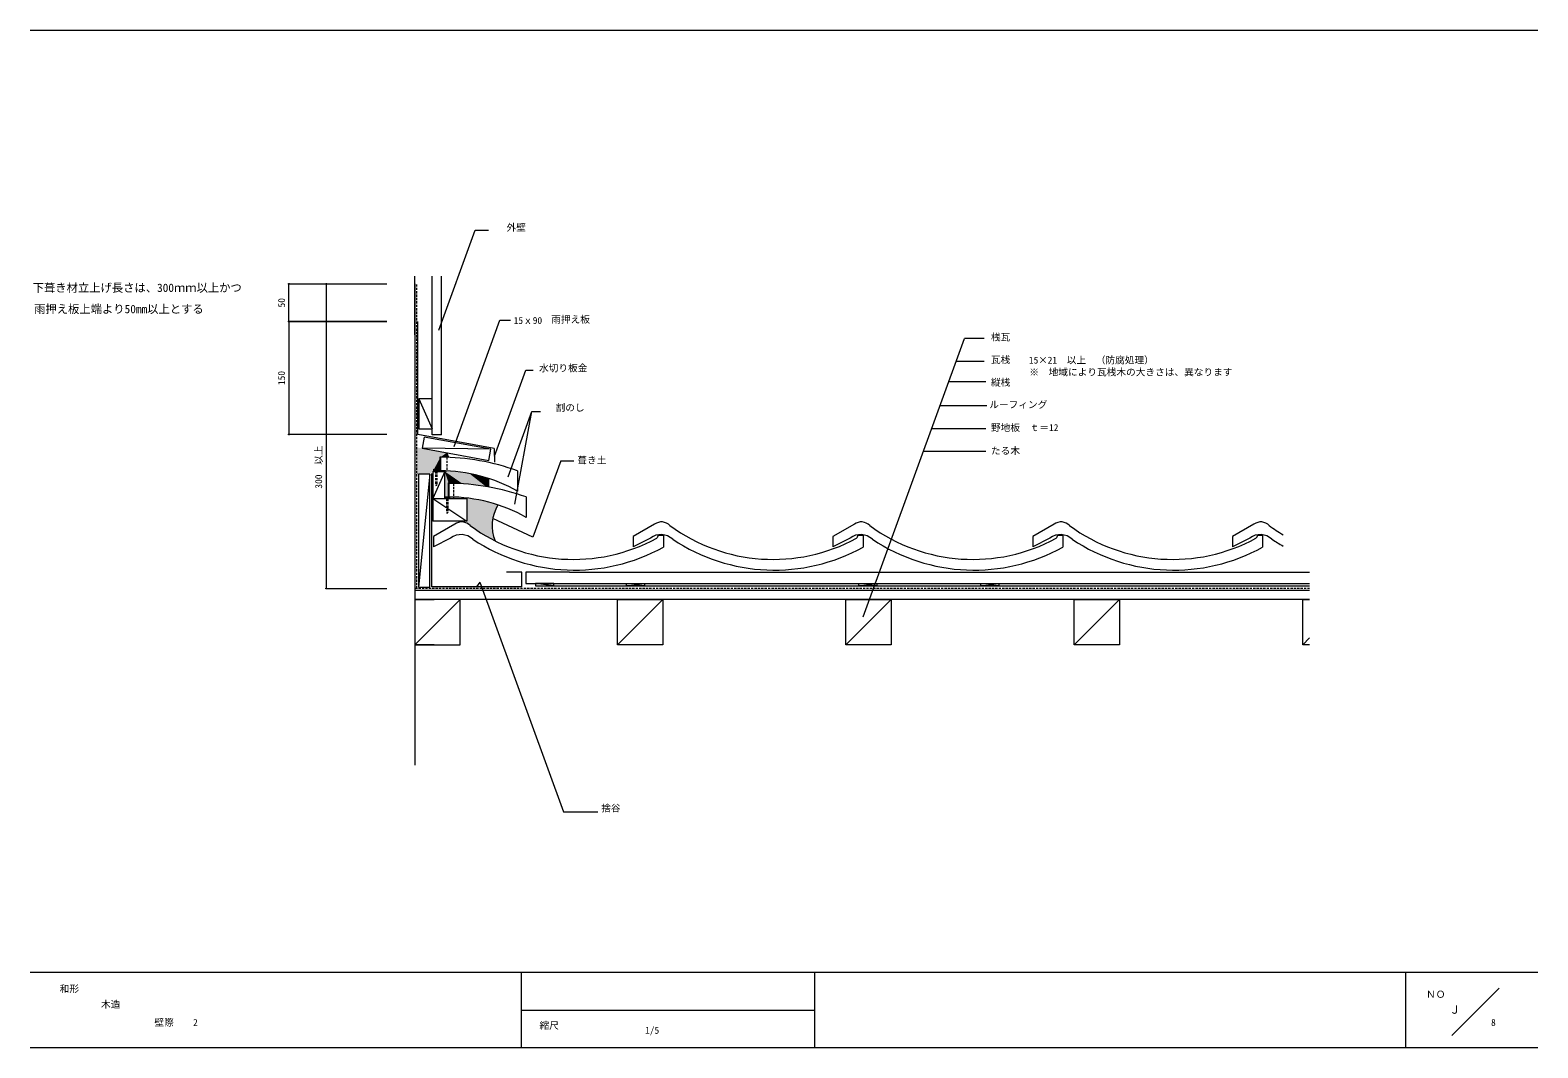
# Model space of a CAD drawing. Units: millimetres, scale not verified, with parts at other scales. Extents: x -203 to 197, y -138 to 132.
import ezdxf
from ezdxf.enums import TextEntityAlignment as Align

# ---------------------------------------------------------------- set-up
doc = ezdxf.new("R2010")
doc.units = ezdxf.units.MM
doc.header["$LTSCALE"] = 0.5
doc.header["$PDMODE"] = 32
doc.header["$PDSIZE"] = 0.25
doc.linetypes.add('DASHED1', pattern=[1.8, 1.2, -0.6])
for name, color, linetype, lineweight in [('0-0', 5, 'Continuous', 18), ('1-0', 3, 'Continuous', 18), ('1-1', 7, 'Continuous', 18), ('1-2', 7, 'Continuous', 18), ('1-3', 7, 'Continuous', 18), ('1-4', 7, 'Continuous', 18)]:
    doc.layers.add(name, color=color, linetype=linetype, lineweight=lineweight)
doc.styles.add('ＭＳ ゴシック', font='')
doc.styles.get('ＭＳ ゴシック').set_extended_font_data('MS Gothic')

msp = doc.modelspace()

# ---------------------------------------------------------------- linework, layer by layer
at = {"layer": '0-0'}
for p, q in [((-203.2432, 131.6351), (196.7568, 131.6351)), ((196.7568, -118.3649), (-203.2433, -118.3649)), ((-72.973, -118.3649), (-72.973, -138.3649)), ((4.8649, -118.3649), (4.8649, -138.3649)), ((161.7568, -138.3649), (161.7568, -118.3649)), ((186.4865, -122.5541), (173.9189, -135.1216)), ((-72.973, -128.3649), (4.8649, -128.3649)), ((196.7568, -138.3649), (-203.2432, -138.3649))]:
    msp.add_line(p, q, dxfattribs=at)
at = {"layer": '1-0'}
for p, q in [((-73.9052, 14.7194), (-73.9052, 9.3194)), ((-71.685, 7.7812), (-71.685, 2.3812)), ((-90.5803, 0.552), (-96.252, -2.6729)), ((-37.5803, 0.5521), (-43.252, -2.6729)), ((68.4197, 0.552), (62.7481, -2.6729)), ((-96.252, -2.6729), (-96.252, -5.4729)), ((-91.6795, -3.1042), (-96.252, -5.4729)), ((-43.252, -2.6729), (-43.252, -5.4729)), ((-38.6795, -3.1042), (-43.252, -5.4729)), ((-36.6414, -2.3301), (-35.2519, -2.3301)), ((-35.2519, -2.3301), (-35.2519, -5.5114)), ((-35.2519, -2.3301), (-35.2519, -5.5114)), ((14.3206, -3.1042), (9.7481, -5.4729)), ((16.3586, -2.3301), (17.7481, -2.3301)), ((17.7481, -2.3301), (17.7481, -5.5114)), ((17.7481, -2.3301), (17.7481, -5.5114)), ((17.7482, -2.3301), (17.7482, -5.5114)), ((62.7481, -2.6729), (62.7481, -5.4729)), ((67.3206, -3.1042), (62.7481, -5.4729)), ((69.3586, -2.3301), (70.7481, -2.3301)), ((70.7481, -2.3301), (70.7481, -5.5114)), ((70.7481, -2.3301), (70.7481, -5.5114)), ((120.3206, -3.1042), (115.7481, -5.4729)), ((122.3587, -2.3301), (123.7482, -2.3301)), ((123.7482, -2.3301), (123.7482, -5.5114)), ((123.7482, -2.3301), (123.7482, -5.5114))]:
    msp.add_line(p, q, dxfattribs=at)
for points in [[(15.4198, 0.552), (9.7481, -2.6729), (9.7481, -5.4729)], [(121.4197, 0.552), (115.7481, -2.6729), (115.7481, -5.4729)], [(16.3587, -2.3301), (17.7482, -2.3301), (17.7482, -5.5114)]]:
    msp.add_lwpolyline(points, dxfattribs=at)
for centre, radius, start, end in [((-94.4052, -41.8486), 60.168, 70.07971, 90), ((-94.4052, -26.8926), 41.612, 60.48535, 90), ((-92.185, -48.7868), 60.168, 70.07971, 90), ((-92.185, -33.8308), 41.612, 60.48535, 90), ((-88.7404, -1.8964), 3.0627, 42.69055, 126.92075), ((-59.1192, 37.492), 46.2741, 233.73811, 298.51938), ((-35.7404, -1.8964), 3.0627, 42.69055, 126.92075), ((-6.1192, 37.492), 46.2741, 233.73811, 298.51938), ((17.2596, -1.8964), 3.0627, 42.69055, 126.92075), ((46.8808, 37.492), 46.2741, 233.73811, 298.51938), ((70.2596, -1.8964), 3.0627, 42.69055, 126.92075), ((99.8808, 37.492), 46.2741, 233.73811, 298.51938), ((123.2596, -1.8964), 3.0627, 42.69055, 126.92075), ((152.8808, 37.492), 46.2741, 233.73811, 239.19131), ((-88.9272, -6.8228), 4.6263, 47.12305, 126.50717), ((-58.8123, 36.9313), 48.5435, 236.25316, 299.03502), ((-35.9271, -6.8228), 4.6263, 47.12305, 126.50717), ((-37.6812, -2.3595), 1.0402, 309.08185, 1.61447), ((-5.8123, 36.9313), 48.5435, 236.25316, 299.03502), ((17.0729, -6.8228), 4.6263, 47.12305, 126.50717), ((15.3188, -2.3595), 1.0402, 309.08185, 1.61447), ((15.3188, -2.3595), 1.0402, 309.08185, 1.61447), ((47.1877, 36.9313), 48.5435, 236.25316, 299.03502), ((70.0729, -6.8228), 4.6263, 47.12305, 126.50717), ((68.3188, -2.3595), 1.0402, 309.08185, 1.61447), ((100.1877, 36.9313), 48.5435, 236.25316, 299.03502), ((123.0729, -6.8228), 4.6263, 47.12305, 126.50717), ((121.3188, -2.3595), 1.0402, 309.08185, 1.61447), ((153.1877, 36.9313), 48.5435, 236.25316, 240.35988)]:
    msp.add_arc(centre, radius, start, end, dxfattribs=at)
at = {"layer": '1-1'}
for p, q in [((-101.1441, 50.7904), (-101.1441, 66.3649)), ((-101.1441, 64.3082), (-101.1441, -32.5541)), ((-96.5441, 24.2794), (-96.5441, 66.3649)), ((-94.1441, 24.2794), (-94.1441, 66.3649)), ((-100.1441, 33.8411), (-96.5441, 25.8411)), ((-94.1441, 24.2794), (-96.5441, 24.2794)), ((-80.9994, 20.437), (-99.2454, 20.7292)), ((-92.7235, 18.4567), (-92.7235, 18.3104)), ((-97.183, 13.8484), (-100.183, -16.1516)), ((-96.4085, 14.5688), (-93.2463, 14.5688)), ((-96.4085, 14.5688), (-96.4085, 1.3493)), ((-92.7235, 14.6614), (-95.8812, 14.6614)), ((-95.7439, 14.8274), (-95.7439, 14.6077)), ((-95.3439, 14.8274), (-95.3439, 14.6077)), ((-93.2463, 7.4054), (-93.2463, 14.5688)), ((-92.3089, 11.5697), (-92.3089, 7.8002)), ((-92.3089, 11.5697), (-90.8993, 11.5697)), ((-90.8993, 11.3636), (-90.8993, 11.5697)), ((-96.4085, 7.4054), (-87.4085, 7.4054)), ((-92.0176, 7.7205), (-93.2176, 7.7205)), ((-93.2176, 7.5002), (-93.2176, 7.7205)), ((-92.0176, 7.5002), (-93.2176, 7.5002)), ((-92.8586, 7.8002), (-92.4153, 7.8002)), ((-92.8586, 7.4513), (-92.8586, 7.8002)), ((-92.8586, 7.4513), (-90.8993, 7.4513)), ((-92.8176, 7.5002), (-92.8176, 7.2804)), ((-92.4176, 7.5002), (-92.4176, 7.2804)), ((-92.4153, 7.8002), (-92.3089, 7.8002)), ((-92.0176, 7.7205), (-92.0176, 7.5002)), ((-90.8993, 7.758), (-90.8993, 7.4513)), ((-87.4085, 7.4054), (-87.4085, 1.3493)), ((-87.4085, 1.3493), (-96.4085, 1.3493)), ((-69.8644, -2.8876), (-80.5015, 2.093)), ((-71.7069, -12.1735), (-71.7069, -15.1735)), ((-60.1731, -12.1735), (-71.7069, -12.1735)), ((-71.7069, -15.1735), (136.2162, -15.1735)), ((-64.35, -15.7736), (-69.1499, -15.1736)), ((-69.1499, -15.7736), (136.2162, -15.7736)), ((-60.1731, -12.1735), (136.2162, -12.1735)), ((-45.0314, -15.7736), (-40.2314, -15.1736)), ((16.6086, -15.7736), (21.4086, -15.1736)), ((48.9897, -15.7736), (53.7897, -15.1736)), ((136.2162, -17.0007), (-101.1441, -17.0007)), ((-89.1441, -19.4007), (-101.1441, -31.4007)), ((-101.1441, -19.4007), (-96.0161, -19.4007)), ((136.2162, -19.4007), (-101.1441, -19.4007)), ((-100.183, -16.1516), (-97.183, -16.1516)), ((-35.4161, -19.4007), (-47.4161, -31.4007)), ((25.1839, -19.4007), (13.1839, -31.4007)), ((85.7838, -19.4007), (73.7839, -31.4007)), ((85.7838, -19.4007), (85.7838, -31.4007)), ((134.3839, -31.4007), (134.3839, -19.4007)), ((134.3839, -19.4007), (136.2162, -19.4007)), ((-96.0161, -31.4007), (-101.1441, -31.4007)), ((85.7838, -31.4007), (73.7839, -31.4007)), ((136.2162, -29.5684), (134.3839, -31.4007)), ((136.2162, -31.4007), (134.3839, -31.4007)), ((-101.1441, -32.5541), (-101.1441, -63.3719))]:
    msp.add_line(p, q, dxfattribs=at)
at = {"layer": '1-1', "color": 3, "linetype": 'DASHED1'}
for p, q in [((-100.6796, -16.5014), (-100.6796, 64.3082)), ((136.2162, -16.5014), (-101.1441, -16.5014))]:
    msp.add_line(p, q, dxfattribs=at)
at = {"layer": '1-1', "color": 3}
for p, q in [((-80.1156, 20.6636), (-80.006, 17.0478)), ((-96.6768, -16.0263), (-96.6768, 13.9737)), ((-72.762, -16.0263), (-96.6768, -16.0263))]:
    msp.add_line(p, q, dxfattribs=at)
at = {"layer": '1-1', "linetype": 'DASHED1'}
for p, q in [((-92.7235, 18.3104), (-92.7235, 14.6614)), ((-95.3439, 14.6077), (-95.3439, 11.109)), ((-95.3439, 11.109), (-95.5439, 10.7333)), ((-90.8993, 11.3636), (-90.8993, 7.758)), ((-92.4176, 7.2804), (-92.4176, 3.7817)), ((-92.4176, 3.7817), (-92.6176, 3.406))]:
    msp.add_line(p, q, dxfattribs=at)
at = {"layer": '1-1', "color": 3}
for points in [[(-80.1156, 20.6636), (-100.4271, 24.384), (-100.4271, 36.389)], [(-72.762, -16.0263), (-72.762, -12.1735), (-76.8707, -12.1735)]]:
    msp.add_lwpolyline(points, dxfattribs=at)
at = {"layer": '1-1'}
for points in [[(-96.5441, 25.8411), (-96.5441, 33.8411), (-100.1441, 33.8411), (-100.1441, 25.8411)], [(-81.5399, 17.4861), (-80.9994, 20.437), (-98.7049, 23.6801), (-99.2454, 20.7292)], [(-94.9439, 14.8274), (-96.1439, 14.8274), (-96.1439, 15.1274), (-94.9439, 15.1274)], [(-64.35, -15.7736), (-64.35, -15.1736), (-69.1499, -15.1736), (-69.1499, -15.7736)], [(-45.0314, -15.7736), (-45.0314, -15.1736), (-40.2314, -15.1736), (-40.2314, -15.7736)], [(16.6086, -15.7736), (16.6086, -15.1736), (21.4086, -15.1736), (21.4086, -15.7736)], [(48.9897, -15.7736), (48.9897, -15.1736), (53.7897, -15.1736), (53.7897, -15.7736)], [(-89.1441, -31.4007), (-89.1441, -19.4007), (-101.1441, -19.4007), (-101.1441, -31.4007)], [(-47.4161, -31.4007), (-47.4161, -19.4007), (-35.4161, -19.4007), (-35.4161, -31.4007)], [(13.1839, -31.4007), (13.1839, -19.4007), (25.1839, -19.4007), (25.1839, -31.4007)]]:
    msp.add_lwpolyline(points, close=True, dxfattribs=at)
for points in [[(-94.4948, 14.6614), (-94.4948, 18.4567), (-92.7235, 18.4567)], [(-97.183, -16.1516), (-97.183, 13.8484), (-100.183, 13.8484), (-100.183, -16.1516)], [(-93.2463, 14.5688), (-96.4085, 7.4054), (-87.4085, 1.3493)], [(73.7839, -31.4007), (73.7839, -19.4007), (85.7838, -19.4007)]]:
    msp.add_lwpolyline(points, dxfattribs=at)
at = {"layer": '1-1', "linetype": 'DASHED1'}
for points in [[(-95.7439, 14.6077), (-95.7439, 11.109), (-95.5439, 10.7333)], [(-92.8176, 7.2804), (-92.8176, 3.7817), (-92.6176, 3.406)]]:
    msp.add_lwpolyline(points, dxfattribs=at)
at = {"layer": '1-2'}
for p, q in [((-134.5946, 64.3082), (-108.6486, 64.3082)), ((-134.5946, 54.3082), (-134.5946, 64.3082)), ((-124.6967, 64.3082), (-108.6486, 64.3082)), ((-124.6967, 64.3082), (-124.6967, -16.5014)), ((-134.5946, 54.3082), (-134.5946, 24.389)), ((-108.6486, 54.3082), (-134.5946, 54.3082)), ((-134.5946, 54.3082), (-108.6486, 54.3082)), ((-108.6486, 24.389), (-134.5946, 24.389)), ((46.4495, 19.8894), (33.7293, 19.8894)), ((50.3016, 19.8894), (46.4495, 19.8894)), ((-124.6967, -16.5014), (-108.6486, -16.5014))]:
    msp.add_line(p, q, dxfattribs=at)
at = {"layer": '1-2', "color": 3}
for p, q in [((-100.4271, 36.389), (-100.4271, 54.3082)), ((-94.4052, 18.3194), (-94.4052, 14.7194)), ((-92.185, 11.3812), (-92.185, 7.7812))]:
    msp.add_line(p, q, dxfattribs=at)
at = {"layer": '1-2'}
msp.add_arc((-69.945, 0.1854), 10.7275, 149.1389, 202.17812, dxfattribs=at)
for p in [(-134.5946, 64.3082), (-124.6967, 64.3082), (-134.5946, 54.3082), (-134.5946, 24.389), (-124.6967, -16.5014)]:
    msp.add_point(p, dxfattribs=at)
at = {"layer": '1-3'}
for p, q in [((-94.8061, 52.0115), (-85.1448, 78.5559)), ((-85.1448, 78.5559), (-81.6246, 78.5559)), ((-90.7883, 21.1499), (-78.5936, 54.6547)), ((-78.5936, 54.6547), (-75.7965, 54.6547)), ((17.7372, -24.0487), (44.6243, 49.8231)), ((49.832, 49.8231), (44.6243, 49.8231)), ((-80.0338, 18.6346), (-71.7364, 41.4317)), ((-71.7364, 41.4317), (-69.7526, 41.4317)), ((49.832, 43.7185), (42.4024, 43.7185)), ((50.3016, 38.3183), (40.4369, 38.3183)), ((-76.4591, 13.1206), (-70.1323, 30.5034)), ((-74.6371, 5.8327), (-70.1323, 30.5034)), ((-70.1323, 30.5034), (-67.8099, 30.5034)), ((50.5364, 31.979), (38.1296, 31.979)), ((50.3016, 25.8744), (35.9077, 25.8744)), ((-62.4906, 17.3719), (-69.8644, -2.8876)), ((-62.4906, 17.3719), (-58.96, 17.3719)), ((-83.9066, -14.7914), (-84.848, -16.0819)), ((-83.9066, -14.7914), (-61.7111, -75.7731)), ((-61.7111, -75.7731), (-52.6576, -75.7731))]:
    msp.add_line(p, q, dxfattribs=at)
at = {"layer": '1-4'}
msp.add_line((-92.6916, 19.5287), (-92.2883, 18.2821), dxfattribs=at)
for points in [[(-92.6916, 19.5287), (-100.6615, 20.9425), (-100.6615, 13.9327)], [(-94.4052, 18.3194), (-92.6916, 19.5287), (-100.6615, 13.9327)], [(-94.4052, 18.3194), (-100.6615, 13.9327), (-96.4085, 14.5688), (-97.183, 13.8484)], [(-94.4052, 18.3194), (-96.1101, 15.1274), (-94.9439, 15.1274)], [(-94.4052, 18.3194), (-94.9439, 15.1274), (-94.4052, 14.7194), (-94.9439, 14.8274)], [(-94.4052, 18.3194), (-93.5329, 18.3197), (-92.6916, 19.5287)], [(-93.5329, 18.3197), (-92.6433, 18.3197), (-92.6916, 19.5287)], [(-92.6433, 18.3197), (-92.2883, 18.2821), (-92.6916, 19.5287)], [(-100.6615, 13.9327), (-100.183, 13.8484), (-97.183, 13.8484)], [(-96.4085, 14.5688), (-96.1439, 14.8274), (-96.1439, 15.0641)], [(-96.4085, 14.5688), (-95.7439, 14.5688), (-96.1439, 14.8274)], [(-96.1439, 14.8274), (-95.7439, 14.5688), (-95.7439, 14.8274)], [(-95.3439, 14.8274), (-95.3439, 14.5688), (-94.9439, 14.8274), (-94.4052, 14.7194)], [(-95.3439, 14.5688), (-94.3981, 14.5747), (-94.4052, 14.7194)], [(-93.0578, 14.6976), (-93.2463, 14.5688), (-82.3623, 10.5748), (-83.6631, 10.7461)], [(-93.2463, 14.5688), (-93.2176, 7.7205), (-92.185, 11.3812), (-92.1724, 7.7296)], [(-93.2463, 14.5688), (-92.185, 11.3812), (-90.8993, 11.3636)], [(-93.2463, 14.5688), (-90.8993, 11.3636), (-89.8085, 11.336)], [(-93.2463, 14.5688), (-89.8085, 11.336), (-88.4642, 11.2537)], [(-93.2463, 14.5688), (-88.4642, 11.2537), (-86.4751, 11.0754)], [(-93.2463, 14.5688), (-86.4751, 11.0754), (-85.1171, 10.9382)], [(-93.2463, 14.5688), (-85.1171, 10.9382), (-83.6631, 10.7461)], [(-82.3623, 10.5748), (-92.0154, 14.6308), (-93.0881, 14.7093)], [(-82.3623, 10.5748), (-90.812, 14.5523), (-92.0154, 14.6308)], [(-82.3623, 10.5748), (-89.4253, 14.4215), (-90.812, 14.5523)], [(-82.3623, 10.5748), (-88.0125, 14.2645), (-89.4253, 14.4215)], [(-82.3623, 10.5748), (-86.6945, 13.9889), (-88.0125, 14.2645)], [(-82.3623, 10.5748), (-84.9552, 13.6358), (-86.6945, 13.9889)], [(-82.3623, 10.5748), (-83.1375, 13.1519), (-84.9552, 13.6358)], [(-82.3623, 10.5748), (-81.4636, 12.6419), (-83.1375, 13.1519)], [(-82.3623, 10.5748), (-81.3857, 10.4053), (-81.4636, 12.6419)], [(-93.2176, 7.5002), (-93.2463, 7.4054), (-92.8176, 7.5002), (-92.8176, 7.4054)], [(-87.3594, 7.5034), (-87.4085, 7.4054), (-87.4085, 1.3493)], [(-87.3594, 7.5034), (-87.4085, 1.3493), (-87.2698, 0.7995)], [(-87.3594, 7.5034), (-87.2698, 0.7995), (-87.0139, 0.6332)], [(-87.3594, 7.5034), (-87.0139, 0.6332), (-86.6582, 0.3635)], [(-87.3594, 7.5034), (-86.6582, 0.3635), (-85.4266, 7.2153)], [(-87.3594, 7.5034), (-85.4266, 7.2153), (-86.3615, 7.3754)], [(-86.6582, 0.3635), (-83.6523, 6.8476), (-85.4266, 7.2153)], [(-86.6582, 0.3635), (-81.9739, 6.5279), (-83.6523, 6.8476)], [(-86.6582, 0.3635), (-80.5672, 6.0963), (-81.9739, 6.5279)], [(-86.6582, 0.3635), (-79.1536, 5.6881), (-80.5672, 6.0963)], [(-86.6582, 0.3635), (-79.5122, 5.0893), (-79.1536, 5.6881)], [(-86.6582, 0.3635), (-79.8159, 4.4499), (-79.5122, 5.0893)], [(-86.6582, 0.3635), (-80.1836, 3.4908), (-79.8159, 4.4499)], [(-86.6582, 0.3635), (-80.5015, 2.093), (-80.1836, 3.4908)], [(-86.6582, 0.3635), (-80.6472, 1.0291), (-80.5015, 2.093)], [(-86.6582, 0.3635), (-80.6312, -0.2337), (-80.6472, 1.0291)], [(-86.6582, 0.3635), (-86.4892, 0.1802), (-85.5066, -0.4895)], [(-86.6582, 0.3635), (-85.5066, -0.4895), (-84.2438, -1.3527)], [(-86.6582, 0.3635), (-84.2438, -1.3527), (-83.2047, -2.008)], [(-86.6582, 0.3635), (-83.2047, -2.008), (-81.83, -2.8233)], [(-86.6582, 0.3635), (-81.83, -2.8233), (-79.8788, -3.8641)], [(-86.6582, 0.3635), (-79.8788, -3.8641), (-80.2795, -2.7434)], [(-86.6582, 0.3635), (-80.2795, -2.7434), (-80.5832, -1.4006)], [(-86.6582, 0.3635), (-80.5832, -1.4006), (-80.6312, -0.2337)]]:
    msp.add_solid(points, dxfattribs=at)

# ---------------------------------------------------------------- texts
at = {"layer": '0-0', "color": 7, "style": 'ＭＳ ゴシック'}
for s, height, p in [('和形', 1.833, (-195.4054, -124.1757)), ('ＮＯ', 1.833, (167.1021, -125.6345)), ('木造', 1.833, (-184.4438, -128.2884)), ('Ｊ', 2.199, (173.238, -129.9766)), ('縮尺', 1.833, (-68.1081, -133.9054))]:
    msp.add_text(s, height=height, dxfattribs=at).set_placement(p, align=Align.BOTTOM_LEFT)
at = {"layer": '1-0', "color": 7, "style": 'ＭＳ ゴシック'}
for s, p in [('※\u3000地域により瓦桟木の大きさは、異なります', (61.8474, 39.4383)), ('1/5', (-40.0932, -135.1819))]:
    msp.add_text(s, height=1.833, dxfattribs=at).set_placement(p, align=Align.BOTTOM_LEFT)
at = {"layer": '1-2', "style": 'ＭＳ ゴシック'}
for s, height, p in [('下葺き材立上げ長さは、300ｍｍ以上かつ', 2.199, (-202.567, 61.5257)), ('雨押え板上端より50mm以上とする', 2.199, (-202.1803, 55.8786)), ('15×21\u3000以上\u3000（防腐処理）', 1.833, (61.7312, 42.6291)), ('ルーフィング', 1.833, (51.2188, 30.8207)), ('たる木', 1.833, (51.6696, 18.5803))]:
    msp.add_text(s, height=height, dxfattribs=at).set_placement(p, align=Align.BOTTOM_LEFT)
for s, p in [('50', (-135.0946, 58.0582)), ('150', (-135.0946, 37.4736)), ('300\u3000以上', (-125.2398, 10.0049))]:
    msp.add_text(s, height=1.833, rotation=90, dxfattribs=at).set_placement(p, align=Align.BOTTOM_LEFT)
at = {"layer": '1-3', "style": 'ＭＳ ゴシック'}
for s, p in [('外壁', (-76.846, 77.8201)), ('雨押え板', (-64.9867, 53.4222)), ('15ｘ90', (-74.9598, 53.1481)), ('桟瓦', (51.6696, 48.7164)), ('瓦桟', (51.6696, 42.7164)), ('水切り板金', (-68.2255, 40.5136)), ('縦桟', (51.6696, 36.7164)), ('割のし', (-63.8313, 30.0138)), ('野地板\u3000ｔ＝12', (51.6696, 24.7164)), ('葺き土', (-58.0526, 16.0813)), ('捨谷', (-51.7369, -76.2549)), ('壁際\u3000\u30002', (-170.2781, -133.1048)), ('8', (184.3452, -133.0876))]:
    msp.add_text(s, height=1.833, dxfattribs=at).set_placement(p, align=Align.BOTTOM_LEFT)

doc.saveas('drawing.dxf')
